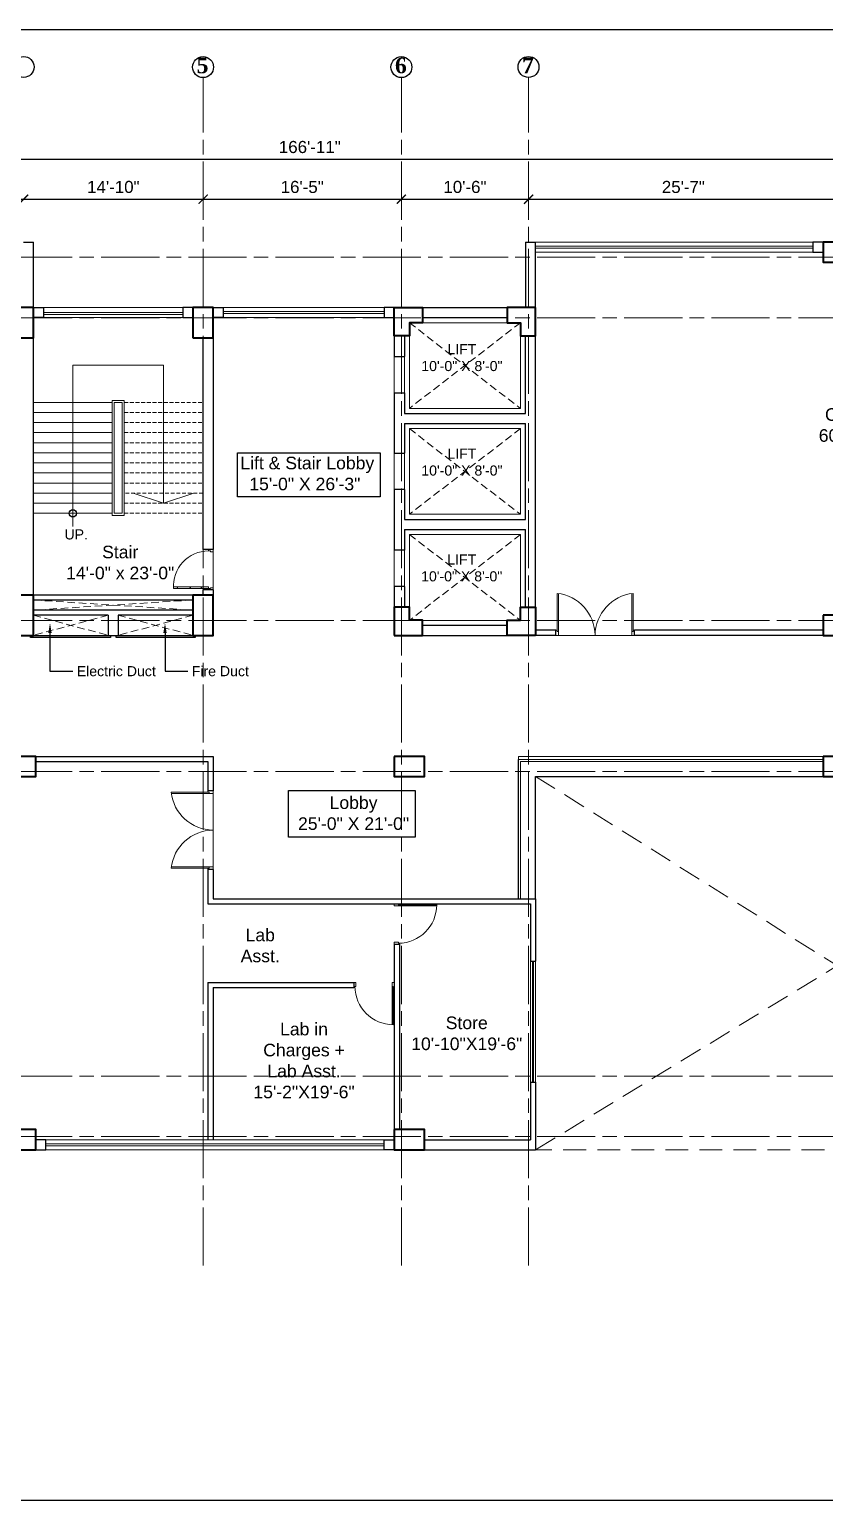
# Model space of a CAD drawing. Header units: inches. Extents: x -12 to 20935469, y -1604 to 24729220.
# Drawn here: x 20905045 to 20905833, y 24707850 to 24709308 of the extents above; entities that cross this region are included whole.
import ezdxf
from ezdxf import colors
from ezdxf.entities.mleader import LeaderData, LeaderLine
from ezdxf.math import Vec2, Vec3

# ---------------------------------------------------------------- set-up
doc = ezdxf.new("R2010")
doc.units = ezdxf.units.IN
doc.header["$LTSCALE"] = 0.03
doc.header["$MEASUREMENT"] = 0
doc.header["$PDMODE"] = 32
doc.header["$PDSIZE"] = 15
doc.linetypes.add('ACAD_ISO08W100', pattern=[36, 24, -3, 6, -3])
doc.linetypes.add('DASHED2', pattern=[0.375, 0.25, -0.125])
for name, color, linetype, lineweight in [('column', 1, 'Continuous', 40), ('Dim Line', 252, 'Continuous', 13), ('Door', 7, 'Continuous', 18), ('Dot', 253, 'Continuous', 0), ('Gas', 21, 'Continuous', 5), ('Grid Line', 252, 'Continuous', 18), ('Hatch', 253, 'Continuous', 15), ('Main Wall', 7, 'Continuous', 30), ('RAIL', 23, 'Continuous', 13), ('STAIR', 46, 'Continuous', 15), ('wind.', 150, 'Continuous', 20)]:
    doc.layers.add(name, color=color, linetype=linetype, lineweight=lineweight)
doc.layers.add('TEXT', color=7, linetype='Continuous')
doc.styles.add('2', font='swisscl.ttf')
doc.styles.add('RomanS', font='arial.ttf', dxfattribs={"height": 12})
doc.styles.get("Standard").update_dxf_attribs({"font": 'timesbd.ttf'})
doc.dimstyles.new('Aec_Arch_I', dxfattribs={"dimscale": 96, "dimtxt": 12, "dimasz": 0.09375, "dimexe": 0.125, "dimexo": 0.125, "dimgap": 0.0625, "dimtad": 1, "dimdec": 0, "dimzin": 3, "dimdsep": 46, "dimlunit": 4, "dimtxsty": 'RomanS', "dimblk1": 'ARCHTICK', "dimblk2": 'ARCHTICK', "dimsah": 1, "dimcen": 0.09375, "dimdle": 0.125, "dimadec": 0, "dimazin": 0, "dimtfac": 0.75, "dimtdec": 0, "dimtmove": 2, "dimatfit": 3, "dimldrblk": 'ARCHTICK', "dimfxl": 1, "dimfrac": 1, "dimtolj": 1, "dimtzin": 0, "dimarcsym": 0})

# ---------------------------------------------------------------- blocks, each defined once
blk = doc.blocks.new('_ArchTick')
at = {"color": 0, "linetype": 'ByBlock', "lineweight": 35, "const_width": 0.15}
blk.add_lwpolyline([(-0.5, -0.5), (0.5, 0.5)], dxfattribs=at)
blk = doc.blocks.new('*D8')
at = {"layer": 'Defpoints', "color": 0, "transparency": 16777216}
for p in [(20831396.3, 24724578.2), (20831666.3, 24724578.2), (20831666.3, 24724578.2)]:
    blk.add_point(p, dxfattribs=at)
at = {"layer": 'Dim Line', "color": 0, "lineweight": -2, "transparency": 16777216}
blk.add_line((20831384.3, 24724578.2), (20831678.3, 24724578.2), dxfattribs=at)
at = {"layer": 'Dim Line', "color": 0, "lineweight": -2, "transparency": 16777216, "xscale": 9, "yscale": 9, "zscale": 9, "rotation": 180}
blk.add_blockref('_ArchTick', (20831396.3, 24724578.2), dxfattribs=at)
at = {"layer": 'Dim Line', "color": 0, "lineweight": -2, "transparency": 16777216, "xscale": 9, "yscale": 9, "zscale": 9}
blk.add_blockref('_ArchTick', (20831666.3, 24724578.2), dxfattribs=at)
at = {"layer": 'Dim Line', "color": 0, "transparency": 16777216, "insert": (20831531.3, 24724590.3), "char_height": 12, "attachment_point": 5, "style": 'RomanS'}
blk.add_mtext('\\A1;22\'-6"', dxfattribs=at)
blk = doc.blocks.new('*D9')
at = {"layer": 'Defpoints', "color": 0, "transparency": 16777216}
for p in [(20831666.3, 24724578.2), (20831844.3, 24724578.2), (20831844.3, 24724578.2)]:
    blk.add_point(p, dxfattribs=at)
at = {"layer": 'Dim Line', "color": 0, "lineweight": -2, "transparency": 16777216}
blk.add_line((20831654.3, 24724578.2), (20831856.3, 24724578.2), dxfattribs=at)
at = {"layer": 'Dim Line', "color": 0, "lineweight": -2, "transparency": 16777216, "xscale": 9, "yscale": 9, "zscale": 9, "rotation": 180}
blk.add_blockref('_ArchTick', (20831666.3, 24724578.2), dxfattribs=at)
at = {"layer": 'Dim Line', "color": 0, "lineweight": -2, "transparency": 16777216, "xscale": 9, "yscale": 9, "zscale": 9}
blk.add_blockref('_ArchTick', (20831844.3, 24724578.2), dxfattribs=at)
at = {"layer": 'Dim Line', "color": 0, "transparency": 16777216, "insert": (20831755.3, 24724590.3), "char_height": 12, "attachment_point": 5, "style": 'RomanS'}
blk.add_mtext('\\A1;14\'-10"', dxfattribs=at)
blk = doc.blocks.new('*D21')
at = {"layer": 'Defpoints', "color": 0, "transparency": 16777216}
for p in [(20831844.3, 24724578.2), (20832040.8, 24724578.2), (20832040.8, 24724578.2)]:
    blk.add_point(p, dxfattribs=at)
at = {"layer": 'Dim Line', "color": 0, "lineweight": -2, "transparency": 16777216}
for p, q in [((20831832.3, 24724578.2), (20832052.8, 24724578.2)), ((20831844.3, 24724566.2), (20831844.3, 24724566.2)), ((20832040.8, 24724566.2), (20832040.8, 24724566.2))]:
    blk.add_line(p, q, dxfattribs=at)
at = {"layer": 'Dim Line', "color": 0, "lineweight": -2, "transparency": 16777216, "xscale": 9, "yscale": 9, "zscale": 9, "rotation": 180}
blk.add_blockref('_ArchTick', (20831844.3, 24724578.2), dxfattribs=at)
at = {"layer": 'Dim Line', "color": 0, "lineweight": -2, "transparency": 16777216, "xscale": 9, "yscale": 9, "zscale": 9}
blk.add_blockref('_ArchTick', (20832040.8, 24724578.2), dxfattribs=at)
at = {"layer": 'Dim Line', "color": 0, "transparency": 16777216, "insert": (20831942.5, 24724590.3), "char_height": 12, "attachment_point": 5, "style": 'RomanS'}
blk.add_mtext('\\A1;16\'-5"', dxfattribs=at)
blk = doc.blocks.new('*D22')
at = {"layer": 'Defpoints', "color": 0, "transparency": 16777216}
for p in [(20832040.8, 24724578.2), (20832166.8, 24724578.2), (20832166.8, 24724578.2)]:
    blk.add_point(p, dxfattribs=at)
at = {"layer": 'Dim Line', "color": 0, "lineweight": -2, "transparency": 16777216}
for p, q in [((20832028.8, 24724578.2), (20832178.8, 24724578.2)), ((20832040.8, 24724566.2), (20832040.8, 24724566.2)), ((20832166.8, 24724566.2), (20832166.8, 24724566.2))]:
    blk.add_line(p, q, dxfattribs=at)
at = {"layer": 'Dim Line', "color": 0, "lineweight": -2, "transparency": 16777216, "xscale": 9, "yscale": 9, "zscale": 9, "rotation": 180}
blk.add_blockref('_ArchTick', (20832040.8, 24724578.2), dxfattribs=at)
at = {"layer": 'Dim Line', "color": 0, "lineweight": -2, "transparency": 16777216, "xscale": 9, "yscale": 9, "zscale": 9}
blk.add_blockref('_ArchTick', (20832166.8, 24724578.2), dxfattribs=at)
at = {"layer": 'Dim Line', "color": 0, "transparency": 16777216, "insert": (20832103.8, 24724590.3), "char_height": 12, "attachment_point": 5, "style": 'RomanS'}
blk.add_mtext('\\A1;10\'-6"', dxfattribs=at)
blk = doc.blocks.new('*D23')
at = {"layer": 'Defpoints', "color": 0, "transparency": 16777216}
for p in [(20832166.8, 24724578.2), (20832473.8, 24724578.2), (20832473.8, 24724578.2)]:
    blk.add_point(p, dxfattribs=at)
at = {"layer": 'Dim Line', "color": 0, "lineweight": -2, "transparency": 16777216}
for p, q in [((20832154.8, 24724578.2), (20832485.8, 24724578.2)), ((20832166.8, 24724566.2), (20832166.8, 24724566.2)), ((20832473.8, 24724566.2), (20832473.8, 24724566.2))]:
    blk.add_line(p, q, dxfattribs=at)
at = {"layer": 'Dim Line', "color": 0, "lineweight": -2, "transparency": 16777216, "xscale": 9, "yscale": 9, "zscale": 9, "rotation": 180}
blk.add_blockref('_ArchTick', (20832166.8, 24724578.2), dxfattribs=at)
at = {"layer": 'Dim Line', "color": 0, "lineweight": -2, "transparency": 16777216, "xscale": 9, "yscale": 9, "zscale": 9}
blk.add_blockref('_ArchTick', (20832473.8, 24724578.2), dxfattribs=at)
at = {"layer": 'Dim Line', "color": 0, "transparency": 16777216, "insert": (20832320.3, 24724590.3), "char_height": 12, "attachment_point": 5, "style": 'RomanS'}
blk.add_mtext('\\A1;25\'-7"', dxfattribs=at)
blk = doc.blocks.new('*D13')
at = {"layer": 'Defpoints', "color": 0, "transparency": 16777216}
for p in [(20830948.3, 24724610.7), (20832951.8, 24724617.8), (20832951.8, 24724610.7)]:
    blk.add_point(p, dxfattribs=at)
at = {"layer": 'Dim Line', "color": 0, "lineweight": -2, "transparency": 16777216}
for p, q in [((20830948.3, 24724622.7), (20830948.3, 24724629.8)), ((20832951.8, 24724622.7), (20832951.8, 24724629.8)), ((20830936.3, 24724617.8), (20832963.8, 24724617.8))]:
    blk.add_line(p, q, dxfattribs=at)
at = {"layer": 'Dim Line', "color": 0, "lineweight": -2, "transparency": 16777216, "xscale": 9, "yscale": 9, "zscale": 9, "rotation": 180}
blk.add_blockref('_ArchTick', (20830948.3, 24724617.8), dxfattribs=at)
at = {"layer": 'Dim Line', "color": 0, "lineweight": -2, "transparency": 16777216, "xscale": 9, "yscale": 9, "zscale": 9}
blk.add_blockref('_ArchTick', (20832951.8, 24724617.8), dxfattribs=at)
at = {"layer": 'Dim Line', "color": 0, "transparency": 16777216, "insert": (20831950, 24724629.9), "char_height": 12, "attachment_point": 5, "style": 'RomanS'}
blk.add_mtext('\\A1;166\'-11"', dxfattribs=at)
blk = doc.blocks.new('Door_45')
at = {"layer": 'Door'}
for p, q in [((1.5, 5), (1.5, 44)), ((1.5, 40), (2.2, 40)), ((2.2, 40), (2.2, 39.5)), ((2.2, 39.5), (2.7, 39.5)), ((2.7, 39.5), (2.7, 40)), ((2.7, 40), (3.5, 40)), ((3.5, 44), (3.5, 5)), ((1.5, 25.8), (2.2, 25.8)), ((2.2, 25.8), (2.2, 25.3)), ((2.2, 25.3), (2.7, 25.3)), ((2.7, 25.8), (3.5, 25.8)), ((2.7, 25.3), (2.7, 25.8)), ((0, 0), (0, 5)), ((0, 5), (1.5, 5)), ((1.5, 12.6), (2.2, 12.6)), ((3.5, 5), (1.5, 5)), ((1.5, 5), (1.5, 3)), ((1.5, 3), (2.5, 3)), ((2.2, 12.6), (2.2, 13.1)), ((2.2, 13.1), (2.7, 13.1)), ((2.5, 3), (2.5, 0)), ((2.7, 13.1), (2.7, 12.6)), ((2.7, 12.6), (3.5, 12.6)), ((42.5, 3), (42.5, 0)), ((43.5, 3), (42.5, 3)), ((45, 5), (43.5, 5)), ((43.5, 5), (43.5, 3)), ((45, 0), (45, 5)), ((2.5, 0), (0, 0)), ((42.5, 0), (45, 0))]:
    blk.add_line(p, q, dxfattribs=at)
blk.add_arc((4.7, 5.3), 38.8, 359.6233, 94.6685, dxfattribs=at)
blk = doc.blocks.new('$D40')
at = {"layer": 'Door'}
for p, q in [((1, 4), (1, 42)), ((2, 0), (2, 42)), ((1, 5), (0, 5)), ((2, 0), (0, 0)), ((2, 4), (1, 4)), ((39, 4), (38, 4)), ((38, 4), (38, 0)), ((40, 0), (38, 0)), ((40, 5), (39, 5)), ((39, 5), (39, 4))]:
    blk.add_line(p, q, dxfattribs=at)
blk.add_arc((1, 4), 38, 0, 90, dxfattribs=at)
blk = doc.blocks.new('fff')
at = {"layer": 'Grid Line', "color": 252, "linetype": 'ACAD_ISO08W100', "lineweight": 9, "ltscale": 80, "true_color": 0x939598}
for p, q in [((20831844.3, 24723521.1), (20831844.3, 24724698.8)), ((20832040.8, 24723521.1), (20832040.8, 24724698.8)), ((20832166.8, 24723521.1), (20832166.8, 24724698.8)), ((20833096.9, 24724520.6), (20830726.1, 24724520.6)), ((20833096.9, 24724460.6), (20830726.1, 24724460.6)), ((20833096.9, 24724160.7), (20830726.1, 24724160.7)), ((20833096.9, 24724010.7), (20830726.1, 24724010.7)), ((20833096.9, 24723708.7), (20830726.1, 24723708.7)), ((20833096.9, 24723648.8), (20830726.1, 24723648.8))]:
    blk.add_line(p, q, dxfattribs=at)
at = {"layer": 'Dim Line'}
for base, p1, p2, picture, middle in [((20832951.7523, 24724617.8128), (20830948.3088, 24724610.7482), (20832951.7523, 24724610.7482), '*D13', (20831950.0306, 24724629.9397)), ((20831666.3, 24724578.2), (20831396.3, 24724578.2), (20831666.3, 24724578.2), '*D8', (20831531.3, 24724590.3)), ((20831844.3, 24724578.2), (20831666.3, 24724578.2), (20831844.3, 24724578.2), '*D9', (20831755.3, 24724590.3)), ((20832040.7792, 24724578.1666), (20831844.25, 24724578.1666), (20832040.7792, 24724578.1666), '*D21', (20831942.5146, 24724590.2934)), ((20832166.8, 24724578.2), (20832040.8, 24724578.2), (20832166.8, 24724578.2), '*D22', (20832103.8, 24724590.3)), ((20832473.8, 24724578.2), (20832166.8, 24724578.2), (20832473.8, 24724578.2), '*D23', (20832320.3, 24724590.3))]:
    dim = blk.add_linear_dim(base=base, p1=p1, p2=p2, dimstyle='Aec_Arch_I', dxfattribs=at)
    dim.commit()
    dim.dimension.update_dxf_attribs({"geometry": picture, "text_midpoint": middle})

msp = doc.modelspace()

# ---------------------------------------------------------------- linework, layer by layer
for p, q in [((20905530, 24708446.5), (20905530, 24708584.5)), ((20905547, 24708446.3), (20905547, 24708567.5)), ((20905547, 24708567.5), (20905831.9, 24708567.5))]:
    msp.add_line(p, q)
for points in [[(20905251.3, 24708888.5), (20905392.8, 24708888.5), (20905392.8, 24708844.8), (20905251.3, 24708844.8)], [(20905046.2, 24708707.5), (20905125.5, 24708707.5), (20905125.5, 24708705.5), (20905046.2, 24708705.5)], [(20905131.2, 24708707.5), (20905209.5, 24708707.5), (20905209.5, 24708705.5), (20905131.2, 24708705.5)], [(20905302, 24708553.7), (20905427.5, 24708553.7), (20905427.5, 24708507.5), (20905302, 24708507.5)]]:
    msp.add_lwpolyline(points, close=True)
msp.add_circle((20905088.2, 24708828.5), 3.61)
at = {"layer": 'column', "lineweight": 40, "ltscale": 20}
for points in [[(20905831.9, 24709097.4), (20905831.9, 24709077.4), (20905861.9, 24709077.4), (20905861.9, 24709097.4)], [(20905029.2, 24709002.5), (20905049.2, 24709002.5), (20905049.2, 24709032.5), (20905029.2, 24709032.5)], [(20905207.2, 24709002.5), (20905227.2, 24709002.5), (20905227.2, 24709032.5), (20905207.2, 24709032.5)], [(20905029.2, 24708707.5), (20905049.2, 24708707.5), (20905049.2, 24708747.5), (20905029.2, 24708747.5)], [(20905207.2, 24708707.5), (20905227.2, 24708707.5), (20905227.2, 24708747.5), (20905207.2, 24708747.5)], [(20905831.9, 24708727.5), (20905831.9, 24708707.5), (20905861.9, 24708707.5), (20905861.9, 24708727.5)], [(20905021.4, 24708587.5), (20905021.4, 24708567.5), (20905051.4, 24708567.5), (20905051.4, 24708587.5)], [(20905406.9, 24708587.5), (20905406.9, 24708567.5), (20905436.9, 24708567.5), (20905436.9, 24708587.5)], [(20905406.9, 24708587.5), (20905406.9, 24708567.5), (20905436.9, 24708567.5), (20905436.9, 24708587.5)], [(20905831.9, 24708587.5), (20905831.9, 24708567.5), (20905861.9, 24708567.5), (20905861.9, 24708587.5)], [(20905021.4, 24708217.5), (20905021.4, 24708197.5), (20905051.4, 24708197.5), (20905051.4, 24708217.5)], [(20905406.9, 24708217.5), (20905406.9, 24708197.5), (20905436.9, 24708197.5), (20905436.9, 24708217.5)]]:
    msp.add_lwpolyline(points, close=True, dxfattribs=at)
for points in [[(20905406.9, 24709032.5), (20905434.9, 24709032.5), (20905434.9, 24709017.5), (20905421.9, 24709017.5), (20905421.9, 24709004.5), (20905406.9, 24709004.5), (20905406.9, 24709032.5)], [(20905546.9, 24709032.5), (20905518.9, 24709032.5), (20905518.9, 24709017.5), (20905531.9, 24709017.5), (20905531.9, 24709004.5), (20905546.9, 24709004.5), (20905546.9, 24709032.5)], [(20905406.9, 24708707.5), (20905434.9, 24708707.5), (20905434.9, 24708722.5), (20905421.9, 24708722.5), (20905421.9, 24708735.5), (20905406.9, 24708735.5), (20905406.9, 24708707.5)], [(20905546.9, 24708707.5), (20905518.9, 24708707.5), (20905518.9, 24708722.5), (20905531.9, 24708722.5), (20905531.9, 24708735.5), (20905546.9, 24708735.5), (20905546.9, 24708707.5)]]:
    msp.add_lwpolyline(points, dxfattribs=at)
at = {"layer": 'Defpoints'}
msp.add_lwpolyline([(20904066.7, 24709308.2), (20906505.6, 24709308.2), (20906505.6, 24707849.7), (20904066.7, 24707849.7)], close=True, dxfattribs=at)
at = {"layer": 'Door'}
for p, q in [((20905568.2, 24708711.2), (20905568.2, 24708749.1)), ((20905569.5, 24708707.5), (20905569.5, 24708749.1)), ((20905642.3, 24708707.5), (20905642.3, 24708749.1)), ((20905643.6, 24708711.2), (20905643.6, 24708749.1)), ((20905568.2, 24708712.5), (20905566.9, 24708712.5)), ((20905569.5, 24708707.5), (20905566.9, 24708707.5)), ((20905569.5, 24708711.2), (20905568.2, 24708711.2)), ((20905642.3, 24708711.2), (20905643.6, 24708711.2)), ((20905642.3, 24708707.5), (20905644.9, 24708707.5)), ((20905643.6, 24708712.5), (20905644.9, 24708712.5)), ((20905222.2, 24708552.1), (20905222.2, 24708553.4)), ((20905227.2, 24708550.8), (20905227.2, 24708553.4)), ((20905223.5, 24708552.1), (20905185.6, 24708552.1)), ((20905227.2, 24708550.8), (20905185.6, 24708550.8)), ((20905223.5, 24708550.8), (20905223.5, 24708552.1)), ((20905227.2, 24708478), (20905185.6, 24708478)), ((20905223.5, 24708476.7), (20905185.6, 24708476.7)), ((20905222.2, 24708476.7), (20905222.2, 24708475.4)), ((20905223.5, 24708478), (20905223.5, 24708476.7)), ((20905227.2, 24708478), (20905227.2, 24708475.4))]:
    msp.add_line(p, q, dxfattribs=at)
for centre, start, end in [((20905563.6, 24708707.1), 0.5906, 83.7783), ((20905648.2, 24708707.1), 96.2217, 179.4094), ((20905227.7, 24708556.7), 186.2217, 269.4094), ((20905227.7, 24708472.1), 90.5906, 173.7783)]:
    msp.add_arc(centre, 42.3, start, end, dxfattribs=at)
at = {"layer": 'Dot', "linetype": 'DASHED2', "lineweight": 0, "ltscale": 1000}
for p, q in [((20905049.2, 24708742.5), (20905207.2, 24708732.5)), ((20905207.2, 24708742.5), (20905049.2, 24708732.5)), ((20905123.2, 24708727.5), (20905049.2, 24708707.5)), ((20905049.2, 24708727.5), (20905123.2, 24708707.5)), ((20905133.2, 24708727.5), (20905207.2, 24708707.5)), ((20905207.2, 24708727.5), (20905133.2, 24708707.5))]:
    msp.add_line(p, q, dxfattribs=at)
at = {"layer": 'Dot', "color": 0, "linetype": 'DASHED2', "lineweight": 20, "ltscale": 3000}
for p, q in [((20905547, 24708567.5), (20906136.9, 24708197.5)), ((20905547, 24708197.5), (20906136.9, 24708557.5)), ((20906136.9, 24708197.5), (20905547, 24708197.5))]:
    msp.add_line(p, q, dxfattribs=at)
at = {"layer": 'Dot', "linetype": 'DASHED2', "lineweight": 0, "ltscale": 1000}
for points in [[(20905421.8, 24709017.5), (20905531.9, 24708932.5), (20905531.9, 24709017.5), (20905421.8, 24708932.5)], [(20905421.8, 24708912.5), (20905531.9, 24708827.5), (20905531.9, 24708912.5), (20905421.8, 24708827.5)], [(20905421.9, 24708807.5), (20905531.9, 24708722.4), (20905531.9, 24708807.5), (20905421.9, 24708722.4)]]:
    msp.add_lwpolyline(points, dxfattribs=at)
at = {"layer": 'Gas', "color": 0, "lineweight": 5}
for points in [[(20905421.8, 24708932.5), (20905531.9, 24708932.5), (20905531.9, 24709017.5), (20905421.8, 24709017.5)], [(20905139.2, 24708826.5), (20905127.2, 24708826.5), (20905127.2, 24708940.5), (20905139.2, 24708940.5)], [(20905137.2, 24708828.5), (20905129.2, 24708828.5), (20905129.2, 24708938.5), (20905137.2, 24708938.5)], [(20905421.8, 24708827.5), (20905531.9, 24708827.5), (20905531.9, 24708912.5), (20905421.8, 24708912.5)], [(20905421.9, 24708722.4), (20905531.9, 24708722.4), (20905531.9, 24708807.5), (20905421.9, 24708807.5)]]:
    msp.add_lwpolyline(points, close=True, dxfattribs=at)
at = {"layer": 'Hatch', "lineweight": 5}
msp.add_lwpolyline([(20904405.4, 24708587.5), (20904405.4, 24708707.8), (20905227.2, 24708707.5), (20905227.2, 24709022.4), (20905406.9, 24709022.5), (20905406.9, 24708707.5), (20906240.7, 24708707.5), (20906240.7, 24708587.5), (20905530, 24708587.5), (20905530, 24708446.3), (20905227.2, 24708446.3), (20905227.2, 24708587.5)], close=True, dxfattribs=at)
at = {"layer": 'Main Wall', "lineweight": 30}
for p, q in [((20905039.2, 24709097.4), (20905049.2, 24709097.4)), ((20905049.2, 24709032.5), (20905049.2, 24709097.4)), ((20905536.9, 24709097.4), (20905546.9, 24709097.4)), ((20905536.9, 24709097.4), (20905536.9, 24709032.5)), ((20905546.9, 24708735.5), (20905546.9, 24709097.4)), ((20905831.7, 24709097.4), (20905821.7, 24709097.4)), ((20905821.7, 24709097.4), (20905821.7, 24709087.4)), ((20905821.7, 24709087.4), (20905831.7, 24709087.4)), ((20905049.2, 24708747.5), (20905049.2, 24709022.5)), ((20905434.9, 24709032.5), (20905518.9, 24709032.5)), ((20905434.9, 24709022.5), (20905518.9, 24709022.5)), ((20905217.2, 24709002.5), (20905217.2, 24708792.5)), ((20905227.2, 24709002.5), (20905227.2, 24708792.5)), ((20905406.9, 24708984), (20905416.9, 24708984)), ((20905406.9, 24708948), (20905416.9, 24708948)), ((20905416.9, 24708927.5), (20905536.9, 24708927.5)), ((20905416.9, 24708917.5), (20905536.9, 24708917.5)), ((20905406.9, 24708888), (20905416.9, 24708888)), ((20905416.9, 24708852), (20905406.9, 24708852)), ((20905416.9, 24708822.5), (20905536.9, 24708822.5)), ((20905416.9, 24708812.5), (20905536.9, 24708812.5)), ((20905227.2, 24708792.5), (20905217.2, 24708792.5)), ((20905416.9, 24708792), (20905406.9, 24708792)), ((20905207.2, 24708747.5), (20905049.2, 24708747.5)), ((20905207.2, 24708742.5), (20905049.2, 24708742.5)), ((20905217.2, 24708752.5), (20905217.2, 24708747.5)), ((20905227.2, 24708752.5), (20905217.2, 24708752.5)), ((20905227.2, 24708752.5), (20905227.2, 24708747.5)), ((20905416.9, 24708756), (20905406.9, 24708756)), ((20905207.2, 24708732.5), (20905049.2, 24708732.5)), ((20905123.2, 24708727.5), (20905049.2, 24708727.5)), ((20905123.2, 24708727.5), (20905123.2, 24708707.5)), ((20905207.2, 24708727.5), (20905133.2, 24708727.5)), ((20905133.2, 24708727.5), (20905133.2, 24708707.5)), ((20905123.2, 24708707.5), (20905133.2, 24708707.5)), ((20905434.9, 24708707.5), (20905518.9, 24708707.5)), ((20905566.9, 24708712.5), (20905546.9, 24708712.5)), ((20905566.9, 24708707.5), (20905546.9, 24708707.5)), ((20905566.9, 24708707.5), (20905566.9, 24708712.5)), ((20905831.9, 24708712.5), (20905644.9, 24708712.5)), ((20905644.9, 24708707.5), (20905644.9, 24708712.5)), ((20905831.9, 24708707.5), (20905644.9, 24708707.5)), ((20905051.4, 24708587.5), (20905227.2, 24708587.5)), ((20905051.4, 24708582.5), (20905222.2, 24708582.5)), ((20905222.2, 24708582.5), (20905222.2, 24708553.4)), ((20905227.2, 24708587.5), (20905227.2, 24708553.4)), ((20905227.2, 24708553.4), (20905222.2, 24708553.4)), ((20905222.2, 24708475.4), (20905222.2, 24708441.3)), ((20905227.2, 24708475.4), (20905222.2, 24708475.4)), ((20905227.2, 24708475.4), (20905227.2, 24708446.3)), ((20905222.2, 24708441.3), (20905542, 24708441.3)), ((20905227.2, 24708446.3), (20905547, 24708446.3)), ((20905542, 24708441.3), (20905542, 24708384.4)), ((20905547, 24708446.3), (20905547, 24708384.4)), ((20905406.9, 24708401.3), (20905411.9, 24708401.3)), ((20905406.9, 24708401.3), (20905406.9, 24708217.5)), ((20905411.9, 24708401.3), (20905411.9, 24708217.5)), ((20905542, 24708384.4), (20905547, 24708384.4)), ((20905222.2, 24708363.5), (20905222.2, 24708207.5)), ((20905222.2, 24708363.5), (20905366.9, 24708363.5)), ((20905366.9, 24708363.5), (20905366.9, 24708358.5)), ((20905227.2, 24708358.5), (20905227.2, 24708207.5)), ((20905227.2, 24708358.5), (20905366.9, 24708358.5)), ((20905542, 24708264.4), (20905542, 24708207.5)), ((20905542, 24708264.4), (20905547, 24708264.4)), ((20905547, 24708264.4), (20905547, 24708197.5)), ((20905436.9, 24708207.5), (20905542, 24708207.5)), ((20905436.9, 24708197.5), (20905547, 24708197.5))]:
    msp.add_line(p, q, dxfattribs=at)
for points in [[(20905049.2, 24709032.5), (20905059.2, 24709032.5), (20905059.2, 24709022.5), (20905049.2, 24709022.5)], [(20905207.2, 24709032.5), (20905197.2, 24709032.5), (20905197.2, 24709022.5), (20905207.2, 24709022.5)], [(20905227.2, 24709032.5), (20905237.2, 24709032.5), (20905237.2, 24709022.5), (20905227.2, 24709022.5)], [(20905406.7, 24709032.5), (20905396.7, 24709032.5), (20905396.7, 24709022.5), (20905406.7, 24709022.5)], [(20905406.9, 24709004.5), (20905406.9, 24708984)], [(20905416.9, 24709004.5), (20905416.9, 24708984)], [(20905536.9, 24708927.5), (20905536.9, 24709004.5)], [(20905406.9, 24708948), (20905406.9, 24708888)], [(20905416.9, 24708948), (20905416.9, 24708927.5)], [(20905416.9, 24708917.5), (20905416.9, 24708888)], [(20905536.9, 24708822.5), (20905536.9, 24708917.5)], [(20905406.9, 24708852), (20905406.9, 24708792)], [(20905416.9, 24708852), (20905416.9, 24708822.5)], [(20905416.9, 24708812.5), (20905416.9, 24708792)], [(20905536.9, 24708735.5), (20905536.9, 24708812.5)], [(20905406.9, 24708756), (20905406.9, 24708735.5), (20905406.9, 24708735.5)], [(20905416.9, 24708756), (20905416.9, 24708735.5)], [(20905434.9, 24708717.5), (20905518.9, 24708717.5)], [(20905051.4, 24708197.5), (20905061.4, 24708197.5), (20905061.4, 24708207.5), (20905051.4, 24708207.5)], [(20905406.9, 24708197.5), (20905396.9, 24708197.5), (20905396.9, 24708207.5), (20905406.9, 24708207.5)]]:
    msp.add_lwpolyline(points, dxfattribs=at)
at = {"layer": 'Main Wall', "lineweight": 13}
for points in [[(20905406.9, 24708948), (20905416.9, 24708948), (20905416.9, 24708984), (20905406.9, 24708984)], [(20905406.9, 24708852), (20905416.9, 24708852), (20905416.9, 24708888), (20905406.9, 24708888)], [(20905406.9, 24708756), (20905416.9, 24708756), (20905416.9, 24708792), (20905406.9, 24708792)]]:
    msp.add_lwpolyline(points, close=True, dxfattribs=at)
at = {"layer": 'RAIL', "lineweight": 9}
for p, q in [((20905088.2, 24708815.4), (20905088.2, 24708975.5)), ((20905088.2, 24708975.5), (20905178.2, 24708975.5)), ((20905178.2, 24708975.5), (20905178.2, 24708838.5)), ((20905148.2, 24708848.5), (20905178.2, 24708838.5)), ((20905178.2, 24708838.5), (20905208.2, 24708848.5))]:
    msp.add_line(p, q, dxfattribs=at)
at = {"layer": 'STAIR', "color": 32, "lineweight": 5}
for p, q in [((20905049.2, 24708938.5), (20905127.2, 24708938.5)), ((20905049.2, 24708928.5), (20905127.2, 24708928.5)), ((20905049.2, 24708918.5), (20905127.2, 24708918.5)), ((20905049.2, 24708908.5), (20905127.2, 24708908.5)), ((20905049.2, 24708898.5), (20905127.2, 24708898.5)), ((20905049.2, 24708888.5), (20905127.2, 24708888.5)), ((20905049.2, 24708878.5), (20905127.2, 24708878.5)), ((20905049.2, 24708868.5), (20905127.2, 24708868.5)), ((20905049.2, 24708858.5), (20905127.2, 24708858.5)), ((20905049.2, 24708848.5), (20905127.2, 24708848.5)), ((20905049.2, 24708838.5), (20905127.2, 24708838.5)), ((20905049.2, 24708828.5), (20905127.2, 24708828.5))]:
    msp.add_line(p, q, dxfattribs=at)
at = {"layer": 'STAIR', "color": 32, "linetype": 'DASHED2', "lineweight": 5, "ltscale": 500}
for p, q in [((20905139.2, 24708938.5), (20905217.2, 24708938.5)), ((20905139.2, 24708928.5), (20905217.2, 24708928.5)), ((20905139.2, 24708918.5), (20905217.2, 24708918.5)), ((20905139.2, 24708908.5), (20905217.2, 24708908.5)), ((20905139.2, 24708898.5), (20905217.2, 24708898.5)), ((20905139.2, 24708888.5), (20905217.2, 24708888.5)), ((20905139.2, 24708878.5), (20905217.2, 24708878.5)), ((20905139.2, 24708868.5), (20905217.2, 24708868.5)), ((20905139.2, 24708858.5), (20905217.2, 24708858.5)), ((20905217.2, 24708848.5), (20905139.2, 24708848.5)), ((20905157.2, 24708848.5), (20905217.2, 24708848.5)), ((20905139.2, 24708838.5), (20905217.2, 24708838.5)), ((20905139.2, 24708828.5), (20905217.2, 24708828.5))]:
    msp.add_line(p, q, dxfattribs=at)
at = {"layer": 'TEXT'}
for centre in [(20905039.4, 24709271), (20905217.3, 24709270.9), (20905413.9, 24709270.9), (20905539.9, 24709271)]:
    msp.add_circle(centre, 10.4, dxfattribs=at)
at = {"layer": 'wind.', "lineweight": 5}
for p, q in [((20905821.7, 24709097.4), (20905546.7, 24709097.4)), ((20905546.7, 24709093.4), (20905821.7, 24709093.5)), ((20905546.7, 24709091.4), (20905821.7, 24709091.5)), ((20905821.7, 24709087.4), (20905546.7, 24709087.4)), ((20905530, 24708584.5), (20905831.9, 24708584.5)), ((20905532, 24708582.5), (20905831.9, 24708582.5)), ((20905532, 24708446.3), (20905532, 24708582.5)), ((20905542, 24708384.4), (20905542, 24708264.4)), ((20905544, 24708384.4), (20905544, 24708264.4)), ((20905545, 24708384.4), (20905545, 24708264.4)), ((20905547, 24708384.4), (20905547, 24708264.4)), ((20905396.9, 24708207.5), (20905061.4, 24708207.5)), ((20905396.9, 24708203.5), (20905061.4, 24708203.5)), ((20905396.9, 24708201.5), (20905061.4, 24708201.5)), ((20905396.9, 24708197.5), (20905061.4, 24708197.5))]:
    msp.add_line(p, q, dxfattribs=at)
at = {"layer": 'wind.'}
for p, q in [((20905059.2, 24709032.5), (20905197.2, 24709032.5)), ((20905059.2, 24709027.5), (20905197.2, 24709027.5)), ((20905059.2, 24709025.5), (20905197.2, 24709025.5)), ((20905059.2, 24709022.5), (20905197.2, 24709022.5)), ((20905237.2, 24709032.5), (20905396.7, 24709032.5)), ((20905237.2, 24709028.5), (20905396.7, 24709028.5)), ((20905237.2, 24709026.5), (20905396.7, 24709026.5)), ((20905237.2, 24709022.5), (20905406.7, 24709022.5))]:
    msp.add_line(p, q, dxfattribs=at)

# ---------------------------------------------------------------- block references
msp.add_blockref('fff', (73373.1, -15438.3))
at = {"layer": 'Door', "color": 250, "ltscale": 20, "xscale": 0.8888888888759539, "yscale": 0.8888888888759539, "zscale": 0.8888888888759539, "rotation": 90.00000000000001}
msp.add_blockref('Door_45', (20905227.2, 24708752.5), dxfattribs=at)
at = {"layer": 'Door'}
for p, rotation in [((20905406.9, 24708441.3), 270), ((20905406.9, 24708363.5), 180)]:
    msp.add_blockref('$D40', p, dxfattribs=dict(at, rotation=rotation))

# ---------------------------------------------------------------- texts
at = {"layer": 'TEXT', "char_height": 15.44, "width": 227.458, "attachment_point": 8, "rotation": 0}
for s, insert in [('\\A1;5', (20905216.8, 24709264.6)), ('\\A1;6', (20905413.4, 24709264.6)), ('\\A1;7', (20905539.4, 24709264.7))]:
    msp.add_mtext(s, dxfattribs=dict(at, insert=insert))
at = {"layer": 'TEXT', "color": 30, "lineweight": 5, "ltscale": 20, "attachment_point": 2, "style": '2'}
for s, width, gutter_width, insert, char_height in [('\\pxsm1;{\\fArial|b0|i0|c0|p34;\\C0;LIFT\\P10\'-0" X 8\'-0" }', 235.592, 0.75, (20905473.9, 24708996.2), 10), ('\\pxsm1;{\\fArial|b0|i0|c0|p34;\\C0;Class Room \\P60\'-3" x 31\'-3" }', 145.175, 0.75, (20905881.2, 24708932.7), 12.476), ('\\pxsm1;{\\fArial|b0|i0|c0|p34;\\C0;LIFT\\P10\'-0" X 8\'-0" }', 235.592, 0.75, (20905473.9, 24708892.6), 10), ('\\pxsm1,qc;{\\fArial|b0|i0|c0|p34;\\C0; Lift & Stair Lobby\\P15\'-0" X 26\'-3" }', 146.388, 0.75, (20905318.2, 24708884.6), 12.476), ('{\\fArial|b0|i0|c0|p34;\\C0;UP.}', 104.76, 0.5, (20905091.6, 24708812.6), 10), ('\\pxsm1;{\\fArial|b0|i0|c0|p34;\\C0;Stair\\P14\'-0" x 23\'-0"  }', 114.807, 0.282, (20905135.2, 24708796.4), 12.476), ('\\pxsm1;{\\fArial|b0|i0|c0|p34;\\C0;LIFT\\P10\'-0" X 8\'-0" }', 235.592, 0.75, (20905473.7, 24708787.7), 10), ('\\pxsm1,qc;{\\fArial|b0|i0|c0|p34;\\C0;Lobby\\P25\'-0" X 21\'-0" }', 146.388, 0.75, (20905366.5, 24708547.9), 12.476), ('{\\fArial|b0|i0|c0|p34;\\C0;Lab Asst. }', 49.47, 0.5, (20905274, 24708416.7), 12.476), ('{\\fArial|b0|i0|c0|p34;\\C0;Lab in Charges + Lab Asst. \\P15\'-2"X19\'-6"}', 104.76, 0.5, (20905317.4, 24708323.4), 12.476), ('{\\fArial|b0|i0|c0|p34;\\C0;Store\\P10\'-10"X19\'-6"}', 104.76, 0.5, (20905478.7, 24708329.6), 12.476)]:
    msp.add_mtext_dynamic_manual_height_columns(s, width=width, gutter_width=gutter_width, heights=[0], dxfattribs=dict(at, insert=insert, char_height=char_height))

# ---------------------------------------------------------------- leaders
at = {"layer": 'TEXT', "lineweight": 5, "ltscale": 20}
ml = msp.add_multileader_mtext('Standard', dxfattribs=at)
ml.set_content('{\\fArial|b0|i0|c0|p34; Electric Duct}', color=256)
ml.set_leader_properties()
ml.build(insert=Vec2(0, 0))
ml.multileader.update_dxf_attribs({"text_right_attachment_type": 6, "dogleg_length": 0.36, "arrow_head_size": 10})
ctx = ml.context
ctx.base_point, ctx.char_height, ctx.arrow_head_size, ctx.landing_gap_size, ctx.plane_origin = Vec3(20905088.1, 24708671.9), 10, 10, 0.09, Vec3(20905065.6, 24708719.8)
ctx.right_attachment = 6
notes = []
notes.append((ctx, [(0, (1, 1, 0), (20905065.6, 24708671.9), (1, 0), 22.5, [(0, [(20905065.6, 24708719.8)], 0, [])])]))
ctx.mtext.insert, ctx.mtext.width, ctx.mtext.defined_height, ctx.mtext.flow_direction = Vec3(20905088.2, 24708677), 232.704, 29.8, 5
ml = msp.add_multileader_mtext('Standard', dxfattribs=at)
ml.set_content('{\\fArial|b0|i0|c0|p34; Fire Duct}', color=256)
ml.set_leader_properties()
ml.build(insert=Vec2(0, 0))
ml.multileader.update_dxf_attribs({"text_right_attachment_type": 6, "dogleg_length": 0.36, "arrow_head_size": 10})
ctx = ml.context
ctx.base_point, ctx.char_height, ctx.arrow_head_size, ctx.landing_gap_size, ctx.plane_origin = Vec3(20905202.1, 24708671.9), 10, 10, 0.09, Vec3(20905179.6, 24708719.8)
ctx.right_attachment = 6
notes.append((ctx, [(0, (1, 1, 0), (20905179.6, 24708671.9), (1, 0), 22.5, [(0, [(20905179.6, 24708719.8)], 0, [])])]))
ctx.mtext.insert, ctx.mtext.width, ctx.mtext.defined_height, ctx.mtext.flow_direction = Vec3(20905202.2, 24708677), 232.704, 29.8, 5
for ctx, leaders in notes:
    for number, flags, end, landing, length, lines in leaders:
        leader = LeaderData()
        leader.index, (leader.has_last_leader_line, leader.has_dogleg_vector, leader.attachment_direction) = number, flags
        leader.last_leader_point, leader.dogleg_vector, leader.dogleg_length = Vec3(end), Vec3(landing), length
        for number, points, colour, breaks in lines:
            line = LeaderLine()
            line.index, line.vertices, line.color, line.breaks = number, Vec3.list(points), colors.encode_raw_color(colour), breaks
            leader.lines.append(line)
        ctx.leaders.append(leader)

doc.saveas('drawing.dxf')
